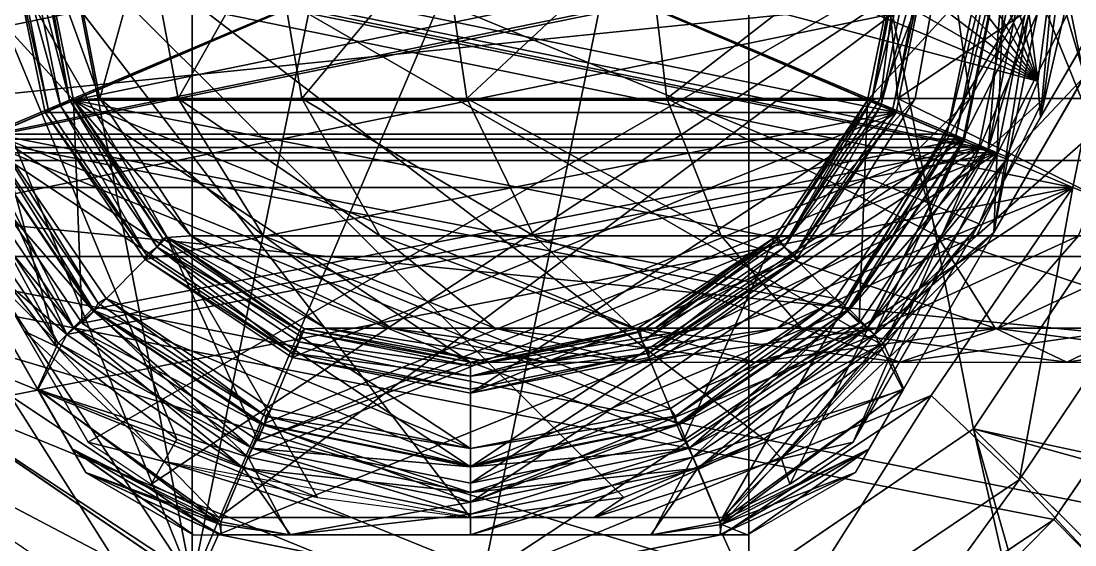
# Model space of a CAD drawing. Units: millimetres at full size, sheet at 1:50. Extents: x -9750 to 9750, y -6680 to 6675.
# Drawn here: x -4193.78 to -4163.26, y 4023.58 to 4038.74 of the extents above; entities that cross this region are included whole.
import ezdxf

# ---------------------------------------------------------------- set-up
doc = ezdxf.new("R2010")
doc.units = ezdxf.units.MM
doc.header["$LTSCALE"] = 50
doc.layers.add('0-A_汎用オブジェクト（実装）', color=4, linetype='Continuous')

msp = doc.modelspace()

# ---------------------------------------------------------------- wipeouts: each hides what was drawn before it
msp.add_wipeout([(-5115.77, 3745.05), (-4015.77, 3745.05), (-4015.77, 5120.05), (-4015.77, 5120.05)])

# ---------------------------------------------------------------- next in the draw order: wipeouts: each hides what was drawn before it
msp.add_wipeout([(-5115.77, 3745.05), (-4015.77, 5120.05), (-5115.77, 5120.05), (-5115.77, 5120.05)])

# ---------------------------------------------------------------- next in the draw order: linework, layer by layer
at = {"layer": '0-A_汎用オブジェクト（実装）'}
for p, q in [((-4193.09, 4036.1), (-4194.17, 4041.37)), ((-4194.17, 4041.37), (-4193.09, 4036.1)), ((-4193.27, 4041.37), (-4192.27, 4036.45)), ((-4192.27, 4036.45), (-4193.27, 4041.37)), ((-4192.27, 4036.45), (-4193.27, 4041.37)), ((-4193.27, 4041.37), (-4192.27, 4036.45)), ((-4168.27, 4041.37), (-4169.27, 4036.45)), ((-4168.44, 4036.1), (-4167.37, 4041.37)), ((-4164.77, 4041.37), (-4166.05, 4035.08)), ((-4166.05, 4035.08), (-4164.77, 4041.37)), ((-4163.33, 4033.92), (-4161.82, 4041.37)), ((-4162.39, 4039.18), (-4164.26, 4035.96)), ((-4165.61, 4032.62), (-4162.99, 4037.16)), ((-4162.99, 4037.16), (-4165.61, 4032.62)), ((-4165.61, 4032.62), (-4163, 4037.13)), ((-4163, 4037.13), (-4165.61, 4032.62)), ((-4192.27, 4036.45), (-4189.56, 4032.48)), ((-4192.27, 4036.45), (-4189.56, 4032.48)), ((-4189.56, 4032.48), (-4192.27, 4036.45)), ((-4171.97, 4032.48), (-4169.27, 4036.45)), ((-4169.27, 4036.45), (-4171.97, 4032.48)), ((-4190.19, 4031.84), (-4193.09, 4036.1)), ((-4171.34, 4031.84), (-4168.44, 4036.1)), ((-4166.05, 4035.08), (-4169.51, 4030)), ((-4169.51, 4030), (-4166.05, 4035.08)), ((-4163.33, 4033.92), (-4167.43, 4027.9)), ((-4167.43, 4027.9), (-4163.33, 4033.92)), ((-4166.2, 4026.94), (-4161.85, 4033.47)), ((-4161.85, 4033.47), (-4166.2, 4026.94)), ((-4166.2, 4026.94), (-4161.85, 4033.47)), ((-4193.3, 4028.07), (-4195.92, 4032.62)), ((-4195.92, 4032.62), (-4193.31, 4028.1)), ((-4193.31, 4028.1), (-4195.92, 4032.62)), ((-4168.24, 4028.07), (-4165.61, 4032.62)), ((-4168.22, 4028.1), (-4165.61, 4032.62)), ((-4189.56, 4032.48), (-4185.58, 4029.83)), ((-4189.56, 4032.48), (-4185.58, 4029.83)), ((-4175.95, 4029.83), (-4171.97, 4032.48)), ((-4171.97, 4032.48), (-4175.95, 4029.83)), ((-4175.95, 4029.83), (-4171.97, 4032.48)), ((-4185.93, 4029), (-4190.19, 4031.84)), ((-4175.6, 4029), (-4171.34, 4031.84)), ((-4163.88, 4024.31), (-4158.68, 4031.93)), ((-4158.68, 4031.93), (-4163.88, 4024.31)), ((-4192.02, 4030), (-4186.93, 4026.6)), ((-4186.93, 4026.6), (-4192.02, 4030)), ((-4174.6, 4026.6), (-4169.51, 4030)), ((-4169.51, 4030), (-4174.6, 4026.6)), ((-4191.84, 4026.55), (-4193.7, 4029.77)), ((-4185.58, 4029.83), (-4180.77, 4028.87)), ((-4180.77, 4028.87), (-4185.58, 4029.83)), ((-4185.58, 4029.83), (-4180.77, 4028.87)), ((-4180.77, 4028.87), (-4175.95, 4029.83)), ((-4180.77, 4028.87), (-4175.95, 4029.83)), ((-4175.95, 4029.83), (-4180.77, 4028.87)), ((-4185.93, 4029), (-4180.77, 4027.97)), ((-4180.77, 4027.97), (-4185.93, 4029)), ((-4175.6, 4029), (-4180.77, 4027.97)), ((-4180.77, 4027.97), (-4175.6, 4029)), ((-4192.31, 4026.36), (-4193.31, 4028.1)), ((-4192.31, 4026.35), (-4193.3, 4028.07)), ((-4194.1, 4027.9), (-4188.07, 4023.88)), ((-4173.47, 4023.88), (-4167.43, 4027.9)), ((-4167.43, 4027.9), (-4173.47, 4023.88)), ((-4195.33, 4026.94), (-4188.83, 4022.5)), ((-4188.83, 4022.5), (-4195.33, 4026.94)), ((-4195.33, 4026.94), (-4188.83, 4022.5)), ((-4188.83, 4022.5), (-4195.33, 4026.94)), ((-4172.71, 4022.5), (-4166.2, 4026.94)), ((-4166.2, 4026.94), (-4172.71, 4022.5)), ((-4172.71, 4022.5), (-4166.2, 4026.94)), ((-4191.84, 4026.55), (-4190.02, 4025.34)), ((-4191.84, 4026.55), (-4190.02, 4025.34)), ((-4180.77, 4025.37), (-4186.93, 4026.6)), ((-4186.93, 4026.6), (-4180.77, 4025.37)), ((-4180.77, 4025.37), (-4174.6, 4026.6)), ((-4174.6, 4026.6), (-4180.77, 4025.37)), ((-4169.69, 4026.55), (-4171.52, 4025.34)), ((-4169.69, 4026.55), (-4171.52, 4025.34)), ((-4190.02, 4025.34), (-4188.06, 4024.37)), ((-4190.02, 4025.34), (-4188.06, 4024.37)), ((-4171.52, 4025.34), (-4173.47, 4024.37)), ((-4171.52, 4025.34), (-4173.47, 4024.37)), ((-4184.34, 4024.37), (-4188.06, 4024.37)), ((-4177.2, 4024.37), (-4188.06, 4024.37)), ((-4180.77, 4024.37), (-4188.06, 4024.37)), ((-4173.47, 4024.37), (-4188.06, 4024.37)), ((-4173.47, 4024.37), (-4177.2, 4024.37)), ((-4171.52, 4019.22), (-4163.88, 4024.31)), ((-4188.79, 4023.87), (-4180.77, 4023.87)), ((-4188.79, 4023.87), (-4180.77, 4023.87)), ((-4188.79, 4023.87), (-4180.77, 4023.87)), ((-4188.79, 4023.87), (-4180.77, 4023.87)), ((-4188.07, 4023.88), (-4180.77, 4022.42)), ((-4180.77, 4023.87), (-4188, 4023.87)), ((-4188, 4023.87), (-4180.77, 4023.87)), ((-4180.77, 4023.87), (-4187.98, 4023.87)), ((-4187.98, 4023.87), (-4180.77, 4023.87)), ((-4186.02, 4023.87), (-4180.77, 4023.87)), ((-4185.98, 4023.87), (-4180.77, 4023.87)), ((-4173.47, 4023.88), (-4180.77, 4022.42)), ((-4180.77, 4022.42), (-4173.47, 4023.88)), ((-4180.77, 4023.87), (-4175.52, 4023.87)), ((-4175.52, 4023.87), (-4180.77, 4023.87)), ((-4180.77, 4023.87), (-4175.55, 4023.87)), ((-4175.55, 4023.87), (-4180.77, 4023.87)), ((-4172.75, 4023.87), (-4175.55, 4023.87)), ((-4175.55, 4023.87), (-4172.75, 4023.87)), ((-4173.55, 4023.87), (-4175.55, 4023.87))]:
    msp.add_line(p, q, dxfattribs=at)
for points in [[(-4188.83, 4060.23), (-4188.83, 4022.5), (-4180.77, 4061.87)], [(-4180.77, 4061.87), (-4188.83, 4022.5), (-4172.71, 4060.23)], [(-4195.33, 4055.79), (-4188.83, 4022.5), (-4188.83, 4060.23)], [(-4180.77, 4020.87), (-4172.71, 4060.23), (-4188.83, 4022.5)], [(-4172.71, 4022.5), (-4172.71, 4060.23), (-4180.77, 4020.87)], [(-4160.27, 4041.37), (-4172.71, 4060.23), (-4161.85, 4033.47)], [(-4161.85, 4033.47), (-4172.71, 4060.23), (-4166.2, 4026.94)], [(-4166.2, 4026.94), (-4172.71, 4060.23), (-4172.71, 4022.5)], [(-4180.77, 4058.37), (-4185.2, 4057.78), (-4164.34, 4037)], [(-4176.33, 4057.78), (-4180.77, 4058.37), (-4164.34, 4037)], [(-4185.2, 4057.78), (-4189.27, 4056.09), (-4164.34, 4037)], [(-4172.27, 4056.09), (-4176.33, 4057.78), (-4164.34, 4037)], [(-4189.27, 4056.09), (-4192.76, 4053.41), (-4164.34, 4037)], [(-4168.77, 4053.41), (-4172.27, 4056.09), (-4164.34, 4037)], [(-4199.68, 4049.26), (-4188.83, 4022.5), (-4195.33, 4055.79)], [(-4192.76, 4053.41), (-4195.49, 4049.87), (-4164.34, 4037)], [(-4166.04, 4049.87), (-4168.77, 4053.41), (-4164.34, 4037)], [(-4204.77, 4041.37), (-4202.85, 4031.93), (-4158.68, 4050.8)], [(-4156.77, 4041.37), (-4158.68, 4050.8), (-4202.85, 4031.93)], [(-4195.49, 4049.87), (-4197.2, 4045.73), (-4164.34, 4037)], [(-4166.04, 4049.87), (-4164.34, 4037), (-4163.77, 4041.37)], [(-4201.27, 4041.37), (-4188.83, 4022.5), (-4199.68, 4049.26)], [(-4199.72, 4041.37), (-4163.33, 4033.92), (-4198.2, 4048.81)], [(-4161.82, 4041.37), (-4198.2, 4048.81), (-4163.33, 4033.92)], [(-4213.77, 4041.37), (-4213.1, 4034.71), (-4148.44, 4048.02)], [(-4147.77, 4041.37), (-4148.44, 4048.02), (-4213.1, 4034.71)], [(-4197.31, 4041.37), (-4165.52, 4034.93), (-4196.01, 4047.8)], [(-4196.77, 4041.37), (-4166.05, 4035.08), (-4195.49, 4047.66)], [(-4164.22, 4041.37), (-4196.01, 4047.8), (-4165.52, 4034.93)], [(-4164.77, 4041.37), (-4195.49, 4047.66), (-4166.05, 4035.08)], [(-4196.29, 4041.37), (-4195.07, 4035.32), (-4166.46, 4047.41)], [(-4196.29, 4041.37), (-4166.46, 4035.32), (-4195.07, 4047.41)], [(-4195.77, 4041.37), (-4194.57, 4035.47), (-4166.97, 4047.26)], [(-4165.24, 4041.37), (-4166.46, 4047.41), (-4195.07, 4035.32)], [(-4165.24, 4041.37), (-4195.07, 4047.41), (-4166.46, 4035.32)], [(-4165.77, 4041.37), (-4166.97, 4047.26), (-4194.57, 4035.47)], [(-4194.17, 4041.37), (-4168.44, 4036.1), (-4193.09, 4046.63)], [(-4167.37, 4041.37), (-4193.09, 4046.63), (-4168.44, 4036.1)], [(-4193.27, 4041.37), (-4192.27, 4036.45), (-4169.27, 4046.28)], [(-4168.27, 4041.37), (-4169.27, 4046.28), (-4192.27, 4036.45)], [(-4167, 4041.37), (-4166.3, 4036.5), (-4163.52, 4041.37), (-4167, 4041.37), (-4166.3, 4046.23), (-4167.89, 4046.23)], [(-4172.27, 4026.64), (-4168.77, 4029.32), (-4197.2, 4045.73)], [(-4176.33, 4024.95), (-4172.27, 4026.64), (-4197.2, 4045.73)], [(-4180.77, 4024.37), (-4176.33, 4024.95), (-4197.2, 4045.73)], [(-4185.2, 4024.95), (-4180.77, 4024.37), (-4197.2, 4045.73)], [(-4189.27, 4026.64), (-4185.2, 4024.95), (-4197.2, 4045.73)], [(-4192.76, 4029.32), (-4189.27, 4026.64), (-4197.2, 4045.73)], [(-4195.49, 4032.87), (-4192.76, 4029.32), (-4197.2, 4045.73)], [(-4168.77, 4029.32), (-4166.04, 4032.87), (-4197.2, 4045.73)], [(-4166.04, 4032.87), (-4164.34, 4037), (-4197.2, 4045.73)], [(-4162.39, 4043.55), (-4199.14, 4039.18), (-4191.84, 4026.55)], [(-4190.02, 4025.34), (-4162.39, 4043.55), (-4191.84, 4026.55)], [(-4188.06, 4024.37), (-4162.39, 4043.55), (-4190.02, 4025.34)], [(-4173.47, 4024.37), (-4162.39, 4043.55), (-4188.06, 4024.37)], [(-4171.52, 4025.34), (-4162.39, 4043.55), (-4173.47, 4024.37)], [(-4169.69, 4026.55), (-4162.39, 4043.55), (-4171.52, 4025.34)], [(-4169.69, 4026.55), (-4162.27, 4041.37), (-4162.39, 4043.55)], [(-4148.44, 4034.71), (-4147.77, 4041.37), (-4213.1, 4034.71)], [(-4158.68, 4031.93), (-4156.77, 4041.37), (-4202.85, 4031.93)], [(-4201.27, 4041.37), (-4195.33, 4026.94), (-4188.83, 4022.5)], [(-4198.2, 4033.92), (-4163.33, 4033.92), (-4199.72, 4041.37)], [(-4196.01, 4034.93), (-4165.52, 4034.93), (-4197.31, 4041.37)], [(-4196.77, 4041.37), (-4195.49, 4035.08), (-4192.27, 4036.45)], [(-4192.27, 4036.45), (-4193.27, 4041.37), (-4196.77, 4041.37)], [(-4195.49, 4035.08), (-4166.05, 4035.08), (-4196.77, 4041.37)], [(-4195.07, 4035.32), (-4166.46, 4035.32), (-4196.29, 4041.37)], [(-4194.82, 4035.43), (-4195.03, 4035.27), (-4191.67, 4030.35), (-4194.82, 4035.43), (-4196.02, 4041.37), (-4196.27, 4041.37)], [(-4166.46, 4035.32), (-4165.24, 4041.37), (-4195.07, 4035.32)], [(-4166.97, 4035.47), (-4165.77, 4041.37), (-4194.57, 4035.47)], [(-4194.17, 4041.37), (-4193.09, 4036.1), (-4193, 4036.2)], [(-4193, 4036.2), (-4194.04, 4041.37), (-4194.17, 4041.37)], [(-4193.09, 4036.1), (-4168.44, 4036.1), (-4194.17, 4041.37)], [(-4194.04, 4041.37), (-4193, 4036.2), (-4192.64, 4036.29)], [(-4192.64, 4036.29), (-4193.67, 4041.37), (-4194.04, 4041.37)], [(-4193.67, 4041.37), (-4192.64, 4036.29), (-4192.38, 4036.46)], [(-4192.38, 4036.46), (-4193.37, 4041.36), (-4193.67, 4041.37)], [(-4193.27, 4041.37), (-4193.37, 4041.36), (-4192.38, 4036.46)], [(-4192.46, 4041.37), (-4193.27, 4041.37), (-4191.5, 4036.5)], [(-4193.27, 4041.37), (-4192.27, 4036.45), (-4191.5, 4036.5)], [(-4192.38, 4036.46), (-4192.27, 4036.45), (-4193.27, 4041.37)], [(-4190.15, 4041.37), (-4192.46, 4041.37), (-4191.5, 4036.5)], [(-4169.27, 4036.45), (-4168.27, 4041.37), (-4192.27, 4036.45)], [(-4191.5, 4036.5), (-4189.24, 4036.5), (-4190.15, 4041.37)], [(-4186.48, 4041.37), (-4190.15, 4041.37), (-4189.24, 4036.5)], [(-4189.24, 4036.5), (-4185.65, 4036.5), (-4186.48, 4041.37)], [(-4181.6, 4041.37), (-4186.48, 4041.37), (-4185.65, 4036.5)], [(-4185.65, 4036.5), (-4180.88, 4036.5), (-4181.6, 4041.37)], [(-4175.66, 4041.37), (-4181.6, 4041.37), (-4180.88, 4036.5)], [(-4180.88, 4036.5), (-4175.08, 4036.5), (-4175.66, 4041.37)], [(-4168.81, 4041.37), (-4175.66, 4041.37), (-4175.08, 4036.5)], [(-4175.08, 4036.5), (-4168.39, 4036.5), (-4168.81, 4041.37)], [(-4165.78, 4035.03), (-4165.24, 4041.37), (-4166.46, 4035.32), (-4165.78, 4035.03), (-4166.46, 4035.32), (-4169.79, 4030.39)], [(-4162.27, 4041.37), (-4169.69, 4026.55), (-4162.39, 4039.18)], [(-4169.27, 4036.45), (-4168.9, 4036.5), (-4168.27, 4041.37)], [(-4168.27, 4041.37), (-4169.27, 4036.45), (-4169.15, 4036.46)], [(-4169.27, 4036.45), (-4166.05, 4035.08), (-4164.77, 4041.37)], [(-4164.77, 4041.37), (-4168.27, 4041.37), (-4169.27, 4036.45)], [(-4169.15, 4036.46), (-4168.16, 4041.37), (-4168.27, 4041.37)], [(-4169.15, 4036.46), (-4168.89, 4036.29), (-4167.86, 4041.37)], [(-4167.86, 4041.37), (-4168.16, 4041.37), (-4169.15, 4036.46)], [(-4167, 4041.37), (-4168.9, 4036.5), (-4167.89, 4036.5)], [(-4168.9, 4036.5), (-4167, 4041.37), (-4168.27, 4041.37)], [(-4167.49, 4041.37), (-4167.86, 4041.37), (-4168.89, 4036.29)], [(-4168.89, 4036.29), (-4168.54, 4036.2), (-4167.49, 4041.37)], [(-4161.21, 4041.37), (-4168.81, 4041.37), (-4168.39, 4036.5)], [(-4168.54, 4036.2), (-4168.44, 4036.1), (-4167.37, 4041.37)], [(-4167.37, 4041.37), (-4167.49, 4041.37), (-4168.54, 4036.2)], [(-4168.39, 4036.5), (-4160.96, 4036.5), (-4161.21, 4041.37)], [(-4166.3, 4036.5), (-4167, 4041.37), (-4167.89, 4036.5)], [(-4165.52, 4041.37), (-4165.77, 4041.37), (-4166.97, 4035.47)], [(-4166.97, 4035.47), (-4166.71, 4035.43), (-4165.52, 4041.37)], [(-4166.71, 4035.43), (-4166.51, 4035.27), (-4165.27, 4041.37)], [(-4165.27, 4041.37), (-4165.52, 4041.37), (-4166.71, 4035.43)], [(-4165.27, 4041.37), (-4166.51, 4035.27), (-4165.52, 4034.93)], [(-4165.24, 4041.37), (-4166.46, 4035.32), (-4165.78, 4035.03)], [(-4163.52, 4041.37), (-4166.3, 4036.5), (-4164.17, 4036.5)], [(-4164.5, 4041.37), (-4165.24, 4041.37), (-4165.78, 4035.03)], [(-4165.78, 4035.03), (-4165.2, 4034.79), (-4163.87, 4041.37)], [(-4163.87, 4041.37), (-4164.5, 4041.37), (-4165.78, 4035.03)], [(-4163.87, 4041.37), (-4165.78, 4035.03), (-4165.2, 4034.79)], [(-4164.5, 4041.37), (-4165.78, 4035.03), (-4163.87, 4041.37)], [(-4165.24, 4041.37), (-4165.78, 4035.03), (-4164.5, 4041.37)], [(-4164.22, 4041.37), (-4165.52, 4034.93), (-4165.61, 4032.62)], [(-4165.61, 4032.62), (-4162.99, 4037.16), (-4164.22, 4041.37)], [(-4165.61, 4032.62), (-4164.22, 4041.37), (-4165.52, 4034.93)], [(-4164.22, 4041.37), (-4165.61, 4032.62), (-4162.99, 4037.16)], [(-4165.52, 4034.93), (-4164.22, 4041.37), (-4165.27, 4041.37)], [(-4163, 4037.13), (-4163.87, 4041.37), (-4165.2, 4034.79)], [(-4165.2, 4034.79), (-4163, 4037.13), (-4163.87, 4041.37)], [(-4163.77, 4041.37), (-4164.34, 4037), (-4164.26, 4035.96)], [(-4163.02, 4041.37), (-4163.77, 4041.37), (-4164.26, 4035.96)], [(-4164.26, 4035.96), (-4162.39, 4039.18), (-4163.02, 4041.37)], [(-4162.19, 4041.37), (-4164.22, 4041.37), (-4162.99, 4037.16)], [(-4162.99, 4037.16), (-4162.19, 4041.37), (-4164.22, 4041.37)], [(-4161.59, 4036.5), (-4163.52, 4041.37), (-4164.17, 4036.5)], [(-4162.1, 4041.37), (-4163.87, 4041.37), (-4163, 4037.13)], [(-4163.87, 4041.37), (-4163, 4037.13), (-4162.1, 4041.37)], [(-4160.06, 4032.62), (-4161.82, 4041.37), (-4163.33, 4033.92)], [(-4199.14, 4039.18), (-4191.84, 4026.55), (-4193.7, 4029.77)], [(-4193.7, 4029.77), (-4195.49, 4032.87), (-4199.14, 4039.18)], [(-4164.34, 4037), (-4166.04, 4032.87), (-4164.26, 4035.96)], [(-4165.2, 4034.79), (-4165.61, 4032.62), (-4163, 4037.13)], [(-4163, 4037.13), (-4165.2, 4034.79), (-4165.61, 4032.62)], [(-4192.27, 4036.45), (-4195.49, 4035.08), (-4192.02, 4030)], [(-4192.64, 4036.29), (-4193, 4036.2), (-4190.15, 4031.98)], [(-4192.38, 4036.46), (-4192.64, 4036.29), (-4189.84, 4032.2)], [(-4190.15, 4031.98), (-4189.84, 4032.2), (-4192.64, 4036.29)], [(-4192.27, 4036.45), (-4192.38, 4036.46), (-4189.68, 4032.45)], [(-4189.84, 4032.2), (-4189.68, 4032.45), (-4192.38, 4036.46)], [(-4188.87, 4032.53), (-4191.5, 4036.5), (-4192.27, 4036.45)], [(-4192.27, 4036.45), (-4189.56, 4032.48), (-4188.87, 4032.53)], [(-4189.68, 4032.45), (-4189.56, 4032.48), (-4192.27, 4036.45)], [(-4171.97, 4032.48), (-4169.27, 4036.45), (-4192.27, 4036.45)], [(-4175.95, 4029.83), (-4171.97, 4032.48), (-4192.27, 4036.45)], [(-4180.77, 4028.87), (-4175.95, 4029.83), (-4192.27, 4036.45)], [(-4180.77, 4028.87), (-4192.27, 4036.45), (-4189.56, 4032.48)], [(-4192.02, 4030), (-4189.56, 4032.48), (-4192.27, 4036.45)], [(-4186.76, 4032.53), (-4189.24, 4036.5), (-4191.5, 4036.5)], [(-4191.5, 4036.5), (-4188.87, 4032.53), (-4186.76, 4032.53)], [(-4183.4, 4032.53), (-4185.65, 4036.5), (-4189.24, 4036.5)], [(-4189.24, 4036.5), (-4186.76, 4032.53), (-4183.4, 4032.53)], [(-4178.94, 4032.53), (-4180.88, 4036.5), (-4185.65, 4036.5)], [(-4185.65, 4036.5), (-4183.4, 4032.53), (-4178.94, 4032.53)], [(-4173.51, 4032.53), (-4175.08, 4036.5), (-4180.88, 4036.5)], [(-4180.88, 4036.5), (-4178.94, 4032.53), (-4173.51, 4032.53)], [(-4167.25, 4032.53), (-4168.39, 4036.5), (-4175.08, 4036.5)], [(-4175.08, 4036.5), (-4173.51, 4032.53), (-4167.25, 4032.53)], [(-4171.53, 4032.53), (-4169.27, 4036.45), (-4171.97, 4032.48)], [(-4169.27, 4036.45), (-4171.97, 4032.48), (-4171.85, 4032.45)], [(-4169.27, 4036.45), (-4171.97, 4032.48), (-4169.51, 4030)], [(-4171.85, 4032.45), (-4169.15, 4036.46), (-4169.27, 4036.45)], [(-4169.15, 4036.46), (-4171.85, 4032.45), (-4171.69, 4032.2)], [(-4171.69, 4032.2), (-4168.89, 4036.29), (-4169.15, 4036.46)], [(-4168.89, 4036.29), (-4171.69, 4032.2), (-4171.38, 4031.98)], [(-4167.89, 4036.5), (-4171.53, 4032.53), (-4170.37, 4032.53)], [(-4171.53, 4032.53), (-4167.89, 4036.5), (-4168.9, 4036.5)], [(-4169.27, 4036.45), (-4171.53, 4032.53), (-4168.9, 4036.5)], [(-4171.38, 4031.98), (-4168.54, 4036.2), (-4168.89, 4036.29)], [(-4166.3, 4036.5), (-4170.37, 4032.53), (-4168.55, 4032.53)], [(-4170.37, 4032.53), (-4166.3, 4036.5), (-4167.89, 4036.5)], [(-4169.51, 4030), (-4166.05, 4035.08), (-4169.27, 4036.45)], [(-4164.17, 4036.5), (-4168.55, 4032.53), (-4166.12, 4032.53)], [(-4168.55, 4032.53), (-4164.17, 4036.5), (-4166.3, 4036.5)], [(-4160.3, 4032.53), (-4160.96, 4036.5), (-4168.39, 4036.5)], [(-4168.39, 4036.5), (-4167.25, 4032.53), (-4160.3, 4032.53)], [(-4161.59, 4036.5), (-4166.12, 4032.53), (-4163.16, 4032.53)], [(-4166.12, 4032.53), (-4161.59, 4036.5), (-4164.17, 4036.5)], [(-4190.15, 4031.98), (-4193, 4036.2), (-4193.09, 4036.1)], [(-4193.09, 4036.1), (-4190.19, 4031.84), (-4190.15, 4031.98)], [(-4190.19, 4031.84), (-4168.44, 4036.1), (-4193.09, 4036.1)], [(-4185.93, 4029), (-4168.44, 4036.1), (-4190.19, 4031.84)], [(-4180.77, 4027.97), (-4168.44, 4036.1), (-4185.93, 4029)], [(-4180.77, 4027.97), (-4171.34, 4031.84), (-4168.44, 4036.1)], [(-4168.44, 4036.1), (-4168.54, 4036.2), (-4171.38, 4031.98)], [(-4171.38, 4031.98), (-4171.34, 4031.84), (-4168.44, 4036.1)], [(-4164.26, 4035.96), (-4166.04, 4032.87), (-4169.69, 4026.55)], [(-4194.57, 4035.47), (-4194.82, 4035.43), (-4191.55, 4030.58)], [(-4191.67, 4030.35), (-4191.55, 4030.58), (-4194.82, 4035.43)], [(-4174.99, 4027.52), (-4170.21, 4030.71), (-4194.57, 4035.47)], [(-4170.21, 4030.71), (-4166.97, 4035.47), (-4194.57, 4035.47)], [(-4180.77, 4026.37), (-4194.57, 4035.47), (-4191.32, 4030.71)], [(-4180.77, 4026.37), (-4174.99, 4027.52), (-4194.57, 4035.47)], [(-4191.55, 4030.58), (-4191.32, 4030.71), (-4194.57, 4035.47)], [(-4166.97, 4035.47), (-4170.21, 4030.71), (-4169.98, 4030.58)], [(-4169.98, 4030.58), (-4166.71, 4035.43), (-4166.97, 4035.47)], [(-4166.71, 4035.43), (-4169.98, 4030.58), (-4169.86, 4030.35)], [(-4169.86, 4030.35), (-4166.51, 4035.27), (-4166.71, 4035.43)], [(-4195.03, 4035.27), (-4196.01, 4034.93), (-4192.46, 4029.67)], [(-4191.74, 4030.39), (-4195.07, 4035.32), (-4195.75, 4035.03)], [(-4192.27, 4029.87), (-4195.07, 4035.32), (-4195.75, 4035.03)], [(-4192.02, 4030), (-4166.05, 4035.08), (-4195.49, 4035.08)], [(-4174.72, 4027.06), (-4169.79, 4030.39), (-4195.07, 4035.32)], [(-4169.79, 4030.39), (-4166.46, 4035.32), (-4195.07, 4035.32)], [(-4180.77, 4025.84), (-4195.07, 4035.32), (-4191.74, 4030.39)], [(-4180.77, 4025.84), (-4174.72, 4027.06), (-4195.07, 4035.32)], [(-4191.74, 4030.39), (-4166.46, 4035.32), (-4195.07, 4035.32)], [(-4192.27, 4029.87), (-4191.74, 4030.39), (-4195.07, 4035.32)], [(-4192.46, 4029.67), (-4191.67, 4030.35), (-4195.03, 4035.27)], [(-4186.93, 4026.6), (-4166.05, 4035.08), (-4192.02, 4030)], [(-4186.81, 4027.06), (-4166.46, 4035.32), (-4191.74, 4030.39)], [(-4180.77, 4025.37), (-4166.05, 4035.08), (-4186.93, 4026.6)], [(-4180.77, 4025.84), (-4166.46, 4035.32), (-4186.81, 4027.06)], [(-4180.77, 4025.84), (-4169.79, 4030.39), (-4166.46, 4035.32)], [(-4180.77, 4025.37), (-4169.51, 4030), (-4166.05, 4035.08)], [(-4166.51, 4035.27), (-4169.86, 4030.35), (-4169.07, 4029.67)], [(-4166.46, 4035.32), (-4169.79, 4030.39), (-4169.27, 4029.87)], [(-4166.46, 4035.32), (-4169.27, 4029.87), (-4165.78, 4035.03)], [(-4169.07, 4029.67), (-4165.52, 4034.93), (-4166.51, 4035.27)], [(-4192.27, 4029.87), (-4195.75, 4035.03), (-4196.34, 4034.79)], [(-4192.71, 4029.42), (-4195.75, 4035.03), (-4196.34, 4034.79)], [(-4192.27, 4029.87), (-4196.34, 4034.79), (-4192.71, 4029.42)], [(-4195.92, 4032.62), (-4192.71, 4029.42), (-4196.34, 4034.79)], [(-4196.34, 4034.79), (-4195.92, 4032.62), (-4192.71, 4029.42)], [(-4195.92, 4032.62), (-4192.46, 4029.67), (-4196.01, 4034.93)], [(-4192.46, 4029.67), (-4165.52, 4034.93), (-4196.01, 4034.93)], [(-4196.01, 4034.93), (-4195.92, 4032.62), (-4192.46, 4029.67)], [(-4191.74, 4030.39), (-4195.75, 4035.03), (-4192.27, 4029.87)], [(-4192.71, 4029.42), (-4192.27, 4029.87), (-4195.75, 4035.03)], [(-4187.21, 4026.12), (-4165.52, 4034.93), (-4192.46, 4029.67)], [(-4180.77, 4024.82), (-4165.52, 4034.93), (-4187.21, 4026.12)], [(-4180.77, 4024.82), (-4169.07, 4029.67), (-4165.52, 4034.93)], [(-4165.78, 4035.03), (-4169.79, 4030.39), (-4169.27, 4029.87)], [(-4165.78, 4035.03), (-4169.27, 4029.87), (-4168.82, 4029.42)], [(-4165.2, 4034.79), (-4165.78, 4035.03), (-4169.27, 4029.87)], [(-4165.2, 4034.79), (-4169.27, 4029.87), (-4168.82, 4029.42)], [(-4165.61, 4032.62), (-4165.52, 4034.93), (-4169.07, 4029.67)], [(-4169.07, 4029.67), (-4165.61, 4032.62), (-4165.52, 4034.93)], [(-4165.78, 4035.03), (-4168.82, 4029.42), (-4165.2, 4034.79)], [(-4165.61, 4032.62), (-4165.2, 4034.79), (-4168.82, 4029.42)], [(-4168.82, 4029.42), (-4165.61, 4032.62), (-4165.2, 4034.79)], [(-4174.12, 4009.04), (-4167.92, 4010.96), (-4213.1, 4034.71)], [(-4167.92, 4010.96), (-4162.32, 4014), (-4213.1, 4034.71)], [(-4162.32, 4014), (-4157.43, 4018.03), (-4213.1, 4034.71)], [(-4157.43, 4018.03), (-4153.4, 4022.91), (-4213.1, 4034.71)], [(-4153.4, 4022.91), (-4150.36, 4028.52), (-4213.1, 4034.71)], [(-4150.36, 4028.52), (-4148.44, 4034.71), (-4213.1, 4034.71)], [(-4194.1, 4027.9), (-4163.33, 4033.92), (-4198.2, 4033.92)], [(-4188.07, 4023.88), (-4163.33, 4033.92), (-4194.1, 4027.9)], [(-4180.77, 4022.42), (-4163.33, 4033.92), (-4188.07, 4023.88)], [(-4180.77, 4022.42), (-4167.43, 4027.9), (-4163.33, 4033.92)], [(-4164.87, 4025.47), (-4163.33, 4033.92), (-4167.43, 4027.9)], [(-4163.33, 4033.92), (-4164.87, 4025.47), (-4160.06, 4032.62)], [(-4161.85, 4033.47), (-4166.2, 4026.94), (-4154.15, 4023.61)], [(-4154.15, 4023.61), (-4161.85, 4033.47), (-4166.2, 4026.94)], [(-4155.82, 4024.72), (-4161.85, 4033.47), (-4166.2, 4026.94)], [(-4192.46, 4029.67), (-4195.92, 4032.62), (-4193.3, 4028.07)], [(-4193.3, 4028.07), (-4192.46, 4029.67), (-4195.92, 4032.62)], [(-4192.71, 4029.42), (-4195.92, 4032.62), (-4193.31, 4028.1)], [(-4193.31, 4028.1), (-4192.71, 4029.42), (-4195.92, 4032.62)], [(-4192.76, 4029.32), (-4195.49, 4032.87), (-4193.7, 4029.77)], [(-4167.83, 4029.77), (-4166.04, 4032.87), (-4171.76, 4026.07)], [(-4166.04, 4032.87), (-4171.76, 4026.07), (-4168.77, 4029.32)], [(-4169.69, 4026.55), (-4167.83, 4029.77), (-4166.04, 4032.87)], [(-4169.23, 4026.35), (-4169.62, 4025.67), (-4165.61, 4032.62)], [(-4169.62, 4025.67), (-4165.61, 4032.62), (-4169.23, 4026.35)], [(-4169.22, 4026.36), (-4165.61, 4032.62), (-4169.62, 4025.67)], [(-4169.62, 4025.67), (-4169.22, 4026.36), (-4165.61, 4032.62)], [(-4165.61, 4032.62), (-4168.24, 4028.07), (-4169.23, 4026.35)], [(-4169.23, 4026.35), (-4165.61, 4032.62), (-4168.24, 4028.07)], [(-4165.61, 4032.62), (-4169.22, 4026.36), (-4168.22, 4028.1)], [(-4169.22, 4026.36), (-4168.22, 4028.1), (-4165.61, 4032.62)], [(-4169.07, 4029.67), (-4168.24, 4028.07), (-4165.61, 4032.62)], [(-4165.61, 4032.62), (-4169.07, 4029.67), (-4168.24, 4028.07)], [(-4168.82, 4029.42), (-4168.22, 4028.1), (-4165.61, 4032.62)], [(-4165.61, 4032.62), (-4168.82, 4029.42), (-4168.22, 4028.1)], [(-4162.47, 4022.89), (-4160.06, 4032.62), (-4164.87, 4025.47)], [(-4189.56, 4032.48), (-4192.02, 4030), (-4186.93, 4026.6)], [(-4189.84, 4032.2), (-4185.67, 4029.75), (-4189.68, 4032.45)], [(-4189.56, 4032.48), (-4189.68, 4032.45), (-4185.67, 4029.75)], [(-4184.97, 4029.85), (-4188.87, 4032.53), (-4189.56, 4032.48)], [(-4189.56, 4032.48), (-4185.58, 4029.83), (-4184.97, 4029.85)], [(-4185.67, 4029.75), (-4185.58, 4029.83), (-4189.56, 4032.48)], [(-4189.56, 4032.48), (-4185.58, 4029.83), (-4180.77, 4028.87)], [(-4186.93, 4026.6), (-4185.58, 4029.83), (-4189.56, 4032.48)], [(-4183.07, 4029.85), (-4186.76, 4032.53), (-4188.87, 4032.53)], [(-4188.87, 4032.53), (-4184.97, 4029.85), (-4183.07, 4029.85)], [(-4180.06, 4029.85), (-4183.4, 4032.53), (-4186.76, 4032.53)], [(-4186.76, 4032.53), (-4183.07, 4029.85), (-4180.06, 4029.85)], [(-4176.06, 4029.85), (-4178.94, 4032.53), (-4183.4, 4032.53)], [(-4183.4, 4032.53), (-4180.06, 4029.85), (-4176.06, 4029.85)], [(-4171.18, 4029.85), (-4173.51, 4032.53), (-4178.94, 4032.53)], [(-4178.94, 4032.53), (-4176.06, 4029.85), (-4171.18, 4029.85)], [(-4175.42, 4029.85), (-4171.97, 4032.48), (-4175.95, 4029.83)], [(-4171.97, 4032.48), (-4175.95, 4029.83), (-4175.86, 4029.75)], [(-4171.97, 4032.48), (-4175.95, 4029.83), (-4174.6, 4026.6)], [(-4175.86, 4029.75), (-4171.85, 4032.45), (-4171.97, 4032.48)], [(-4171.85, 4032.45), (-4175.86, 4029.75), (-4175.8, 4029.46)], [(-4175.8, 4029.46), (-4171.69, 4032.2), (-4171.85, 4032.45)], [(-4170.37, 4032.53), (-4175.42, 4029.85), (-4174.06, 4029.85)], [(-4175.42, 4029.85), (-4170.37, 4032.53), (-4171.53, 4032.53)], [(-4171.97, 4032.48), (-4175.42, 4029.85), (-4171.53, 4032.53)], [(-4174.6, 4026.6), (-4169.51, 4030), (-4171.97, 4032.48)], [(-4168.55, 4032.53), (-4174.06, 4029.85), (-4171.88, 4029.85)], [(-4174.06, 4029.85), (-4168.55, 4032.53), (-4170.37, 4032.53)], [(-4165.57, 4029.85), (-4167.25, 4032.53), (-4173.51, 4032.53)], [(-4173.51, 4032.53), (-4171.18, 4029.85), (-4165.57, 4029.85)], [(-4166.12, 4032.53), (-4171.88, 4029.85), (-4169, 4029.85)], [(-4171.88, 4029.85), (-4166.12, 4032.53), (-4168.55, 4032.53)], [(-4163.16, 4032.53), (-4169, 4029.85), (-4165.49, 4029.85)], [(-4169, 4029.85), (-4163.16, 4032.53), (-4166.12, 4032.53)], [(-4159.33, 4029.85), (-4160.3, 4032.53), (-4167.25, 4032.53)], [(-4167.25, 4032.53), (-4165.57, 4029.85), (-4159.33, 4029.85)], [(-4159.75, 4032.53), (-4165.49, 4029.85), (-4161.44, 4029.85)], [(-4165.49, 4029.85), (-4159.75, 4032.53), (-4163.16, 4032.53)], [(-4189.84, 4032.2), (-4190.15, 4031.98), (-4185.93, 4029.13)], [(-4189.84, 4032.2), (-4185.74, 4029.46), (-4185.67, 4029.75)], [(-4185.93, 4029.13), (-4185.74, 4029.46), (-4189.84, 4032.2)], [(-4171.69, 4032.2), (-4175.8, 4029.46), (-4175.6, 4029.13)], [(-4175.6, 4029.13), (-4171.38, 4031.98), (-4171.69, 4032.2)], [(-4180.77, 4017.37), (-4202.85, 4031.93), (-4197.65, 4024.31)], [(-4163.88, 4024.31), (-4158.68, 4031.93), (-4202.85, 4031.93)], [(-4171.52, 4019.22), (-4163.88, 4024.31), (-4202.85, 4031.93)], [(-4180.77, 4017.37), (-4171.52, 4019.22), (-4202.85, 4031.93)], [(-4190.19, 4031.84), (-4185.93, 4029.13), (-4190.15, 4031.98)], [(-4190.19, 4031.84), (-4185.93, 4029), (-4185.93, 4029.13)], [(-4171.34, 4031.84), (-4180.77, 4027.97), (-4175.6, 4029)], [(-4171.34, 4031.84), (-4171.38, 4031.98), (-4175.6, 4029.13)], [(-4175.6, 4029.13), (-4175.6, 4029), (-4171.34, 4031.84)], [(-4158.68, 4031.93), (-4163.88, 4024.31), (-4162.47, 4022.89)], [(-4191.67, 4030.35), (-4186.7, 4027.31), (-4191.55, 4030.58)], [(-4191.32, 4030.71), (-4191.55, 4030.58), (-4186.7, 4027.31)], [(-4191.32, 4030.71), (-4186.54, 4027.52), (-4180.77, 4026.37)], [(-4186.7, 4027.31), (-4186.54, 4027.52), (-4191.32, 4030.71)], [(-4170.21, 4030.71), (-4174.99, 4027.52), (-4174.83, 4027.31)], [(-4174.83, 4027.31), (-4169.98, 4030.58), (-4170.21, 4030.71)], [(-4169.98, 4030.58), (-4174.83, 4027.31), (-4174.8, 4027.06)], [(-4174.8, 4027.06), (-4169.86, 4030.35), (-4169.98, 4030.58)], [(-4191.67, 4030.35), (-4192.46, 4029.67), (-4187.21, 4026.12)], [(-4186.81, 4027.06), (-4191.74, 4030.39), (-4192.27, 4029.87)], [(-4187.1, 4026.38), (-4191.74, 4030.39), (-4192.27, 4029.87)], [(-4191.74, 4030.39), (-4186.81, 4027.06), (-4180.77, 4025.84)], [(-4187.1, 4026.38), (-4186.81, 4027.06), (-4191.74, 4030.39)], [(-4187.21, 4026.12), (-4186.74, 4027.06), (-4191.67, 4030.35)], [(-4191.67, 4030.35), (-4186.74, 4027.06), (-4186.7, 4027.31)], [(-4169.79, 4030.39), (-4180.77, 4025.84), (-4174.72, 4027.06)], [(-4169.86, 4030.35), (-4174.8, 4027.06), (-4174.33, 4026.12)], [(-4169.79, 4030.39), (-4174.72, 4027.06), (-4174.44, 4026.38)], [(-4169.27, 4029.87), (-4169.79, 4030.39), (-4174.72, 4027.06)], [(-4169.79, 4030.39), (-4174.44, 4026.38), (-4169.27, 4029.87)], [(-4174.33, 4026.12), (-4169.07, 4029.67), (-4169.86, 4030.35)], [(-4187.1, 4026.38), (-4192.27, 4029.87), (-4192.71, 4029.42)], [(-4187.34, 4025.8), (-4192.27, 4029.87), (-4192.71, 4029.42)], [(-4186.81, 4027.06), (-4192.27, 4029.87), (-4187.1, 4026.38)], [(-4187.34, 4025.8), (-4187.1, 4026.38), (-4192.27, 4029.87)], [(-4169.51, 4030), (-4180.77, 4025.37), (-4174.6, 4026.6)], [(-4169.27, 4029.87), (-4174.72, 4027.06), (-4174.44, 4026.38)], [(-4169.27, 4029.87), (-4174.44, 4026.38), (-4174.19, 4025.8)], [(-4168.82, 4029.42), (-4174.44, 4026.38), (-4174.19, 4025.8), (-4168.82, 4029.42), (-4169.27, 4029.87), (-4174.44, 4026.38)], [(-4169.27, 4029.87), (-4174.19, 4025.8), (-4168.82, 4029.42)], [(-4189.64, 4025.99), (-4192.76, 4029.32), (-4193.7, 4029.77)], [(-4193.7, 4029.77), (-4191.84, 4026.55), (-4189.64, 4025.99)], [(-4193.3, 4028.07), (-4187.21, 4026.12), (-4192.46, 4029.67)], [(-4192.46, 4029.67), (-4193.3, 4028.07), (-4187.21, 4026.12)], [(-4180.77, 4028.87), (-4185.58, 4029.83), (-4186.93, 4026.6)], [(-4180.77, 4028.76), (-4185.67, 4029.75), (-4185.74, 4029.46)], [(-4180.77, 4028.87), (-4185.58, 4029.83), (-4185.67, 4029.75)], [(-4180.77, 4028.76), (-4180.77, 4028.87), (-4185.67, 4029.75)], [(-4180.2, 4028.87), (-4184.97, 4029.85), (-4185.58, 4029.83)], [(-4185.58, 4029.83), (-4180.77, 4028.87), (-4180.2, 4028.87)], [(-4178.56, 4028.87), (-4183.07, 4029.85), (-4184.97, 4029.85)], [(-4184.97, 4029.85), (-4180.2, 4028.87), (-4178.56, 4028.87)], [(-4175.97, 4028.87), (-4180.06, 4029.85), (-4183.07, 4029.85)], [(-4183.07, 4029.85), (-4178.56, 4028.87), (-4175.97, 4028.87)], [(-4180.2, 4028.87), (-4175.95, 4029.83), (-4180.77, 4028.87)], [(-4175.95, 4029.83), (-4180.77, 4028.87), (-4180.77, 4028.76)], [(-4180.77, 4028.76), (-4175.86, 4029.75), (-4175.95, 4029.83)], [(-4174.6, 4026.6), (-4175.95, 4029.83), (-4180.77, 4028.87)], [(-4180.77, 4028.76), (-4180.77, 4028.46), (-4175.86, 4029.75)], [(-4180.77, 4028.46), (-4175.8, 4029.46), (-4175.86, 4029.75)], [(-4169.07, 4029.67), (-4180.77, 4024.82), (-4174.33, 4026.12)], [(-4174.06, 4029.85), (-4180.2, 4028.87), (-4178.56, 4028.87)], [(-4180.2, 4028.87), (-4174.06, 4029.85), (-4175.42, 4029.85)], [(-4175.95, 4029.83), (-4180.2, 4028.87), (-4175.42, 4029.85)], [(-4172.53, 4028.87), (-4176.06, 4029.85), (-4180.06, 4029.85)], [(-4180.06, 4029.85), (-4175.97, 4028.87), (-4172.53, 4028.87)], [(-4171.88, 4029.85), (-4178.56, 4028.87), (-4175.97, 4028.87)], [(-4178.56, 4028.87), (-4171.88, 4029.85), (-4174.06, 4029.85)], [(-4168.33, 4028.87), (-4171.18, 4029.85), (-4176.06, 4029.85)], [(-4176.06, 4029.85), (-4172.53, 4028.87), (-4168.33, 4028.87)], [(-4169, 4029.85), (-4175.97, 4028.87), (-4172.53, 4028.87)], [(-4175.97, 4028.87), (-4169, 4029.85), (-4171.88, 4029.85)], [(-4169.07, 4029.67), (-4174.33, 4026.12), (-4173.54, 4024.25)], [(-4174.33, 4026.12), (-4168.24, 4028.07), (-4169.07, 4029.67)], [(-4168.24, 4028.07), (-4169.07, 4029.67), (-4173.54, 4024.25)], [(-4165.49, 4029.85), (-4172.53, 4028.87), (-4168.33, 4028.87)], [(-4172.53, 4028.87), (-4165.49, 4029.85), (-4169, 4029.85)], [(-4171.76, 4026.07), (-4169.69, 4026.55), (-4167.83, 4029.77)], [(-4163.5, 4028.87), (-4165.57, 4029.85), (-4171.18, 4029.85)], [(-4171.18, 4029.85), (-4168.33, 4028.87), (-4163.5, 4028.87)], [(-4161.44, 4029.85), (-4168.33, 4028.87), (-4163.5, 4028.87)], [(-4168.33, 4028.87), (-4161.44, 4029.85), (-4165.49, 4029.85)], [(-4158.13, 4028.87), (-4159.33, 4029.85), (-4165.57, 4029.85)], [(-4165.57, 4029.85), (-4163.5, 4028.87), (-4158.13, 4028.87)], [(-4156.94, 4029.85), (-4163.5, 4028.87), (-4158.13, 4028.87)], [(-4163.5, 4028.87), (-4156.94, 4029.85), (-4161.44, 4029.85)], [(-4193.31, 4028.1), (-4187.34, 4025.8), (-4192.71, 4029.42)], [(-4192.71, 4029.42), (-4193.31, 4028.1), (-4187.34, 4025.8)], [(-4189.64, 4025.99), (-4189.27, 4026.64), (-4192.76, 4029.32)], [(-4187.1, 4026.38), (-4192.71, 4029.42), (-4187.34, 4025.8)], [(-4180.77, 4028.46), (-4185.74, 4029.46), (-4185.93, 4029.13)], [(-4185.74, 4029.46), (-4180.77, 4028.46), (-4180.77, 4028.76)], [(-4175.8, 4029.46), (-4180.77, 4028.46), (-4175.6, 4029.13)], [(-4168.82, 4029.42), (-4174.19, 4025.8), (-4173.5, 4024.17)], [(-4174.19, 4025.8), (-4168.22, 4028.1), (-4168.82, 4029.42)], [(-4168.22, 4028.1), (-4168.82, 4029.42), (-4173.5, 4024.17)], [(-4168.77, 4029.32), (-4172.27, 4026.64), (-4171.76, 4026.07)], [(-4180.77, 4028.09), (-4180.77, 4028.46), (-4185.93, 4029.13)], [(-4180.77, 4028.09), (-4185.93, 4029.13), (-4185.93, 4029)], [(-4185.93, 4029), (-4180.77, 4027.97), (-4180.77, 4028.09)], [(-4180.77, 4028.46), (-4180.77, 4028.09), (-4175.6, 4029.13)], [(-4180.77, 4028.09), (-4180.77, 4027.97), (-4175.6, 4029.13)], [(-4180.77, 4027.97), (-4175.6, 4029), (-4175.6, 4029.13)], [(-4186.93, 4026.6), (-4180.77, 4025.37), (-4180.77, 4028.87)], [(-4180.77, 4028.87), (-4180.77, 4025.37), (-4174.6, 4026.6)], [(-4188.03, 4024.17), (-4187.34, 4025.8), (-4193.31, 4028.1)], [(-4193.31, 4028.1), (-4192.31, 4026.36), (-4188.03, 4024.17)], [(-4193.31, 4028.1), (-4191.91, 4025.67), (-4192.31, 4026.36)], [(-4188.03, 4024.17), (-4193.31, 4028.1), (-4192.31, 4026.36)], [(-4191.91, 4025.67), (-4192.31, 4026.36), (-4193.31, 4028.1)], [(-4193.31, 4028.1), (-4188.03, 4024.17), (-4187.34, 4025.8)], [(-4188, 4024.25), (-4187.21, 4026.12), (-4193.3, 4028.07)], [(-4193.3, 4028.07), (-4192.31, 4026.35), (-4188, 4024.25)], [(-4191.91, 4025.67), (-4192.31, 4026.35), (-4193.3, 4028.07)], [(-4188, 4024.25), (-4193.3, 4028.07), (-4192.31, 4026.35)], [(-4193.3, 4028.07), (-4188, 4024.25), (-4187.21, 4026.12)], [(-4168.24, 4028.07), (-4174.33, 4026.12), (-4173.54, 4024.25)], [(-4168.22, 4028.1), (-4174.19, 4025.8), (-4173.5, 4024.17)], [(-4173.54, 4024.25), (-4169.23, 4026.35), (-4168.24, 4028.07)], [(-4168.24, 4028.07), (-4173.54, 4024.25), (-4169.23, 4026.35)], [(-4173.5, 4024.17), (-4169.22, 4026.36), (-4168.22, 4028.1)], [(-4168.22, 4028.1), (-4173.5, 4024.17), (-4169.22, 4026.36)], [(-4189.51, 4020.66), (-4194.1, 4027.9), (-4196.66, 4025.47), (-4189.51, 4020.66), (-4180.77, 4022.42), (-4188.07, 4023.88)], [(-4194.1, 4027.9), (-4189.51, 4020.66), (-4188.07, 4023.88)], [(-4167.43, 4027.9), (-4180.77, 4022.42), (-4173.47, 4023.88)], [(-4172.02, 4020.66), (-4167.43, 4027.9), (-4173.47, 4023.88)], [(-4167.43, 4027.9), (-4172.02, 4020.66), (-4164.87, 4025.47)], [(-4180.77, 4026.37), (-4186.54, 4027.52), (-4186.7, 4027.31)], [(-4174.83, 4027.31), (-4174.99, 4027.52), (-4180.77, 4026.37)], [(-4186.7, 4027.31), (-4186.74, 4027.06), (-4180.77, 4025.87)], [(-4180.77, 4025.87), (-4180.77, 4026.37), (-4186.7, 4027.31)], [(-4180.77, 4025.87), (-4174.8, 4027.06), (-4174.83, 4027.31)], [(-4180.77, 4026.37), (-4180.77, 4025.87), (-4174.83, 4027.31)], [(-4188.83, 4022.5), (-4195.33, 4026.94), (-4198.79, 4014.91)], [(-4198.79, 4014.91), (-4188.83, 4022.5), (-4195.33, 4026.94)], [(-4197.66, 4016.56), (-4188.83, 4022.5), (-4195.33, 4026.94)], [(-4186.74, 4027.06), (-4187.21, 4026.12), (-4180.77, 4024.82)], [(-4180.77, 4025.84), (-4186.81, 4027.06), (-4187.1, 4026.38)], [(-4180.77, 4025.1), (-4186.81, 4027.06), (-4187.1, 4026.38)], [(-4180.77, 4025.1), (-4180.77, 4025.84), (-4186.81, 4027.06)], [(-4180.77, 4024.82), (-4180.77, 4025.87), (-4186.74, 4027.06)], [(-4180.77, 4024.82), (-4174.33, 4026.12), (-4174.8, 4027.06)], [(-4174.8, 4027.06), (-4180.77, 4025.87), (-4180.77, 4024.82)], [(-4174.72, 4027.06), (-4180.77, 4025.84), (-4180.77, 4025.1), (-4174.72, 4027.06), (-4180.77, 4025.1), (-4174.44, 4026.38)], [(-4174.44, 4026.38), (-4174.72, 4027.06), (-4180.77, 4025.84)], [(-4172.71, 4022.5), (-4162.75, 4014.91), (-4166.2, 4026.94)], [(-4162.75, 4014.91), (-4166.2, 4026.94), (-4172.71, 4022.5)], [(-4172.71, 4022.5), (-4163.87, 4016.56), (-4166.2, 4026.94)], [(-4162.75, 4014.91), (-4158.03, 4018.85), (-4166.2, 4026.94)], [(-4154.15, 4023.61), (-4166.2, 4026.94), (-4158.03, 4018.85)], [(-4166.2, 4026.94), (-4162.75, 4014.91), (-4158.03, 4018.85)], [(-4166.2, 4026.94), (-4158.03, 4018.85), (-4154.15, 4023.61)], [(-4155.82, 4024.72), (-4166.2, 4026.94), (-4159.45, 4020.26)], [(-4166.2, 4026.94), (-4163.87, 4016.56), (-4159.45, 4020.26)], [(-4191.84, 4026.55), (-4190.02, 4025.34), (-4189.64, 4025.99)], [(-4185.2, 4024.95), (-4189.27, 4026.64), (-4189.64, 4025.99)], [(-4172.27, 4026.64), (-4176.33, 4024.95), (-4177.2, 4024.37)], [(-4171.76, 4026.07), (-4172.27, 4026.64), (-4177.2, 4024.37)], [(-4171.76, 4026.07), (-4171.52, 4025.34), (-4169.69, 4026.55)], [(-4187.98, 4023.87), (-4188.03, 4024.17), (-4192.31, 4026.36)], [(-4192.31, 4026.36), (-4188.79, 4023.87), (-4187.98, 4023.87)], [(-4188.79, 4023.87), (-4192.31, 4026.36), (-4191.91, 4025.67)], [(-4191.91, 4025.67), (-4188.03, 4024.17), (-4192.31, 4026.36)], [(-4188, 4023.87), (-4188, 4024.25), (-4192.31, 4026.35)], [(-4192.31, 4026.35), (-4188.79, 4023.87), (-4188, 4023.87)], [(-4188.79, 4023.87), (-4192.31, 4026.35), (-4191.91, 4025.67)], [(-4191.91, 4025.67), (-4188, 4024.25), (-4192.31, 4026.35)], [(-4180.77, 4025.1), (-4187.1, 4026.38), (-4187.34, 4025.8)], [(-4180.77, 4024.47), (-4187.1, 4026.38), (-4187.34, 4025.8)], [(-4180.77, 4025.84), (-4187.1, 4026.38), (-4180.77, 4025.1)], [(-4180.77, 4024.47), (-4180.77, 4025.1), (-4187.1, 4026.38)], [(-4174.44, 4026.38), (-4180.77, 4024.47), (-4174.19, 4025.8)], [(-4174.44, 4026.38), (-4180.77, 4025.1), (-4180.77, 4024.47)], [(-4174.19, 4025.8), (-4174.44, 4026.38), (-4180.77, 4025.1)], [(-4174.44, 4026.38), (-4180.77, 4025.84), (-4180.77, 4025.1)], [(-4169.23, 4026.35), (-4173.54, 4024.25), (-4173.53, 4023.87)], [(-4173.53, 4023.87), (-4169.23, 4026.35), (-4173.54, 4024.25)], [(-4173.53, 4023.87), (-4172.75, 4023.87), (-4169.23, 4026.35)], [(-4169.23, 4026.35), (-4173.53, 4023.87), (-4172.75, 4023.87)], [(-4169.62, 4025.67), (-4169.22, 4026.36), (-4173.5, 4024.17)], [(-4169.22, 4026.36), (-4173.5, 4024.17), (-4172.75, 4023.87)], [(-4172.75, 4023.87), (-4169.62, 4025.67), (-4169.22, 4026.36)], [(-4172.75, 4023.87), (-4169.62, 4025.67), (-4169.23, 4026.35)], [(-4169.23, 4026.35), (-4172.75, 4023.87), (-4169.62, 4025.67)], [(-4189.64, 4025.99), (-4190.02, 4025.34), (-4188.06, 4024.37)], [(-4184.34, 4024.37), (-4180.77, 4024.37), (-4189.64, 4025.99)], [(-4180.77, 4024.37), (-4189.64, 4025.99), (-4185.2, 4024.95)], [(-4189.64, 4025.99), (-4188.06, 4024.37), (-4184.34, 4024.37)], [(-4187.21, 4026.12), (-4188, 4024.25), (-4186.02, 4023.87)], [(-4186.02, 4023.87), (-4187.21, 4026.12), (-4188, 4024.25)], [(-4186.02, 4023.87), (-4180.77, 4024.82), (-4187.21, 4026.12)], [(-4187.21, 4026.12), (-4186.02, 4023.87), (-4180.77, 4024.82)], [(-4180.77, 4023.87), (-4174.33, 4026.12), (-4180.77, 4024.82)], [(-4174.33, 4026.12), (-4180.77, 4023.87), (-4175.52, 4023.87)], [(-4180.77, 4024.82), (-4180.77, 4023.87), (-4174.33, 4026.12)], [(-4175.52, 4023.87), (-4174.33, 4026.12), (-4180.77, 4023.87)], [(-4177.2, 4024.37), (-4173.47, 4024.37), (-4171.76, 4026.07)], [(-4175.52, 4023.87), (-4173.54, 4024.25), (-4174.33, 4026.12)], [(-4174.33, 4026.12), (-4175.52, 4023.87), (-4173.54, 4024.25)], [(-4173.47, 4024.37), (-4171.52, 4025.34), (-4171.76, 4026.07)], [(-4188, 4023.87), (-4191.91, 4025.67), (-4188.79, 4023.87)], [(-4191.91, 4025.67), (-4188, 4023.87), (-4188, 4024.25)], [(-4187.98, 4023.87), (-4191.91, 4025.67), (-4188.79, 4023.87)], [(-4191.91, 4025.67), (-4187.98, 4023.87), (-4188.03, 4024.17)], [(-4187.34, 4025.8), (-4188.03, 4024.17), (-4185.98, 4023.87)], [(-4185.98, 4023.87), (-4187.34, 4025.8), (-4188.03, 4024.17)], [(-4180.77, 4025.1), (-4187.34, 4025.8), (-4180.77, 4024.47)], [(-4185.98, 4023.87), (-4180.77, 4024.47), (-4187.34, 4025.8)], [(-4187.34, 4025.8), (-4185.98, 4023.87), (-4180.77, 4024.47)], [(-4180.77, 4023.87), (-4174.19, 4025.8), (-4180.77, 4024.47)], [(-4174.19, 4025.8), (-4180.77, 4023.87), (-4175.55, 4023.87)], [(-4180.77, 4024.47), (-4180.77, 4023.87), (-4174.19, 4025.8)], [(-4175.55, 4023.87), (-4174.19, 4025.8), (-4180.77, 4023.87)], [(-4174.19, 4025.8), (-4180.77, 4025.1), (-4180.77, 4024.47)], [(-4175.55, 4023.87), (-4173.5, 4024.17), (-4174.19, 4025.8)], [(-4174.19, 4025.8), (-4175.55, 4023.87), (-4173.5, 4024.17)], [(-4173.55, 4023.87), (-4172.75, 4023.87), (-4169.62, 4025.67)], [(-4169.62, 4025.67), (-4173.5, 4024.17), (-4173.55, 4023.87)], [(-4170.75, 4017.37), (-4164.87, 4025.47), (-4172.02, 4020.66)], [(-4164.87, 4025.47), (-4170.75, 4017.37), (-4162.47, 4022.89)], [(-4180.77, 4024.82), (-4186.02, 4023.87), (-4180.77, 4023.87)], [(-4180.77, 4023.87), (-4180.77, 4024.82), (-4186.02, 4023.87)], [(-4176.33, 4024.95), (-4180.77, 4024.37), (-4177.2, 4024.37)], [(-4180.77, 4024.47), (-4185.98, 4023.87), (-4180.77, 4023.87)], [(-4180.77, 4023.87), (-4180.77, 4024.47), (-4185.98, 4023.87)], [(-4188.03, 4024.17), (-4187.98, 4023.87), (-4185.98, 4023.87)], [(-4185.98, 4023.87), (-4188.03, 4024.17), (-4187.98, 4023.87)], [(-4188, 4024.25), (-4188, 4023.87), (-4186.02, 4023.87)], [(-4186.02, 4023.87), (-4188, 4024.25), (-4188, 4023.87)], [(-4175.55, 4023.87), (-4173.55, 4023.87), (-4173.5, 4024.17)], [(-4173.5, 4024.17), (-4175.55, 4023.87), (-4173.55, 4023.87)], [(-4175.52, 4023.87), (-4173.53, 4023.87), (-4173.54, 4024.25)], [(-4173.54, 4024.25), (-4175.52, 4023.87), (-4173.53, 4023.87)], [(-4172.75, 4023.87), (-4173.5, 4024.17), (-4173.55, 4023.87)], [(-4163.88, 4024.31), (-4171.52, 4019.22), (-4170.75, 4017.37)], [(-4170.75, 4017.37), (-4162.47, 4022.89), (-4163.88, 4024.31)], [(-4180.77, 4022.42), (-4172.02, 4020.66), (-4173.47, 4023.88)]]:
    msp.add_lwpolyline(points, close=True, dxfattribs=at)
for points in [[(-4163.33, 4048.81), (-4161.82, 4041.37), (-4163.33, 4033.92)], [(-4168.44, 4046.63), (-4167.37, 4041.37), (-4168.44, 4036.1)], [(-4169.27, 4036.45), (-4168.27, 4041.37), (-4169.27, 4046.28)], [(-4168.27, 4041.37), (-4169.27, 4036.45), (-4171.97, 4032.48)], [(-4171.97, 4032.48), (-4169.27, 4036.45), (-4168.27, 4041.37)], [(-4167.83, 4029.77), (-4169.69, 4026.55), (-4162.39, 4039.18), (-4164.26, 4035.96), (-4169.69, 4026.55)], [(-4185.58, 4029.83), (-4189.56, 4032.48), (-4192.27, 4036.45)], [(-4193.09, 4036.1), (-4190.19, 4031.84), (-4185.93, 4029)], [(-4168.44, 4036.1), (-4171.34, 4031.84), (-4175.6, 4029)], [(-4195.49, 4035.08), (-4192.02, 4030), (-4195.49, 4035.08)], [(-4161.85, 4033.47), (-4166.2, 4026.94), (-4172.71, 4022.5)], [(-4195.92, 4032.62), (-4193.3, 4028.07), (-4192.31, 4026.35), (-4191.91, 4025.67), (-4193.3, 4028.07)], [(-4180.77, 4028.87), (-4185.58, 4029.83), (-4189.56, 4032.48)], [(-4171.97, 4032.48), (-4175.95, 4029.83), (-4180.77, 4028.87)], [(-4180.77, 4022.42), (-4188.07, 4023.88), (-4194.1, 4027.9)], [(-4163.88, 4024.31), (-4171.52, 4019.22), (-4180.77, 4017.37)], [(-4173.53, 4023.87), (-4175.52, 4023.87), (-4172.75, 4023.87), (-4175.52, 4023.87)]]:
    msp.add_lwpolyline(points, dxfattribs=at)

doc.saveas('drawing.dxf')
